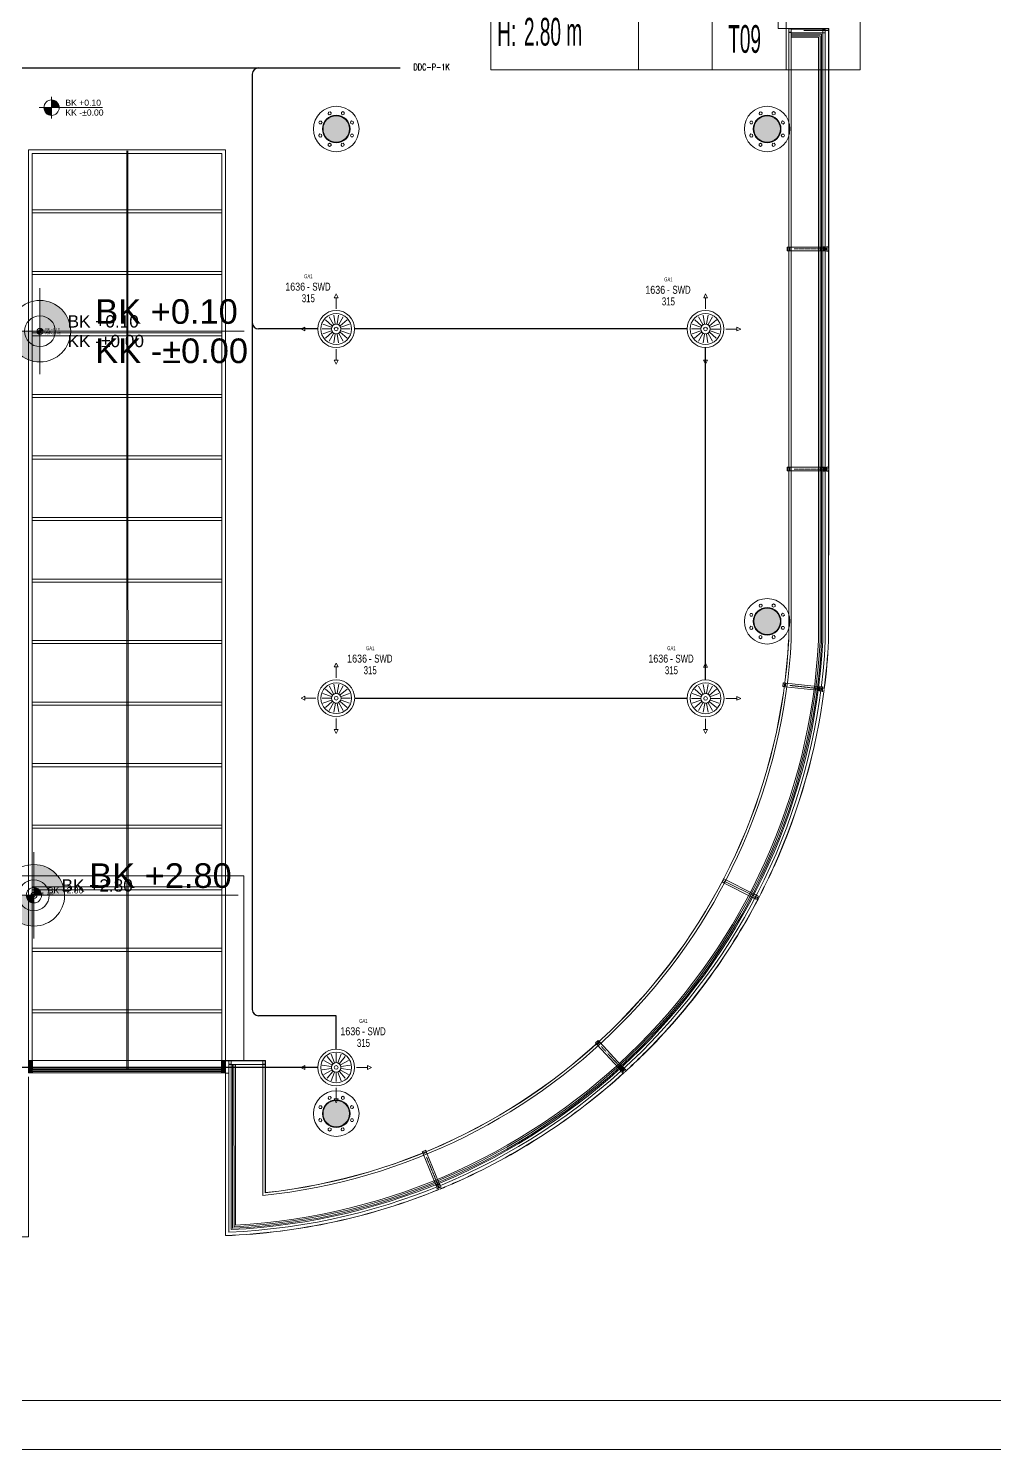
# Model space of a CAD drawing. Extents: x -9058 to 11890, y 0 to 4205.
# Drawn here: x 8615 to 10185, y 0 to 2309 of the extents above; entities that cross this region are included whole.
import ezdxf
from ezdxf.enums import TextEntityAlignment as Align

# ---------------------------------------------------------------- set-up
doc = ezdxf.new("R2010")
doc.units = 0
doc.header["$MEASUREMENT"] = 0
doc.linetypes.add('DOT2', pattern=[0.125, 0, -0.125])
doc.linetypes.add('HIDDEN', pattern=[0.375, 0.25, -0.125])
doc.layers.get('0').update_dxf_attribs({"color": 9, "lineweight": 9})
for name, color, linetype, lineweight in [('-M-HV-MNF-KOD', 241, 'Continuous', 9), ('-M-HV-MNF-OLCU', 241, 'Continuous', 9), ('-M-HVAC-S-MNFTXT', 61, 'Continuous', 9), ('03S', 255, 'Continuous', 9), ('06D', 9, 'Continuous', 9), ('10', 9, 'Continuous', 9), ('20', 9, 'DOT2', 9), ('32', 9, 'Continuous', 9), ('40A', 9, 'Continuous', 9), ('E-KABLO', 7, 'Continuous', 30), ('M-TEFRIS2-015', 129, 'Continuous', 9), ('M-TEFRIS2-015 @ 1 (1)', 129, 'Continuous', 9), ('M-TEFRIS2-015 @ 10 (1)', 129, 'Continuous', 9), ('M-TEFRIS2-015 @ 10 (2)', 129, 'Continuous', 9), ('M-TEFRIS2-015 @ 2 (1)', 129, 'Continuous', 9), ('M-TEFRIS2-015 @ 20', 129, 'Continuous', 9), ('M-TEFRIS2-015 @ 5 (1)', 129, 'Continuous', 9), ('M-TEFRIS2-015 @ 5 (2)', 129, 'Continuous', 9)]:
    doc.layers.add(name, color=color, linetype=linetype, lineweight=lineweight)
doc.layers.add('-M-HV-MNF-TIP', color=168, linetype='Continuous', lineweight=9, plot=False)
doc.styles.add('Arial', font='arial.ttf', dxfattribs={"height": 2.5})
doc.styles.add('DEBI-BLOCK', font='arial.ttf', dxfattribs={"width": 0.8})
doc.styles.add('E-YAZI', font='txttw.shx')
doc.styles.add('MuuM_TEXT-STANDART', font='ARIALN.TTF')

# ---------------------------------------------------------------- blocks, each defined once
blk = doc.blocks.new('0a_elevationtarget-p')
h = blk.add_hatch(color=256)
h.paths.add_polyline_path([(2.5, 0, 0.414214), (0, 2.5), (0, 0)])
h.paths.add_polyline_path([(0, 0), (-2.5, 0, 0.414214), (0, -2.5)])
blk.add_line((0, -3.5), (0, 3.5))
blk.add_lwpolyline([(16.6, 0), (-4, 0)])
blk.add_circle((0, 0), 2.5)
at = {"layer": '40A'}
blk.add_lwpolyline([(-2.5, 0), (2.5, 0)], dxfattribs=at)
at = {"style": 'Arial'}
blk.add_attdef('BITMISKOT', text='', height=2, dxfattribs=at).set_placement((4.5, 0), align=Align.BOTTOM_LEFT)
blk.add_attdef('KABAKOT', text='', height=2, dxfattribs=at).set_placement((4.5, -0.59), align=Align.TOP_LEFT)
blk = doc.blocks.new('*U668')
at = {"layer": 'M-TEFRIS2-015 @ 1 (1)'}
ref = blk.add_blockref('0a_elevationtarget-p', (8623.9, 900.7), dxfattribs=at)
ref.add_attrib('BITMISKOT', 'BK +2.80', dxfattribs={"layer": '0', "height": 2, "style": 'Arial'}).set_placement((8628.4, 900.7), align=Align.BOTTOM_LEFT)
at = {"layer": 'M-TEFRIS2-015 @ 10 (1)'}
ref = blk.add_blockref('0a_elevationtarget-p', (8623.9, 900.7), dxfattribs=dict(at, xscale=10, yscale=10, zscale=10))
ref.add_attrib('BITMISKOT', 'BK +2.80', dxfattribs={"layer": '0', "height": 20, "style": 'Arial'}).set_placement((8668.9, 900.7), align=Align.BOTTOM_LEFT)
at = {"layer": 'M-TEFRIS2-015 @ 10 (2)'}
ref = blk.add_blockref('0a_elevationtarget-p', (8623.9, 900.7), dxfattribs=dict(at, xscale=10, yscale=10, zscale=10))
ref.add_attrib('BITMISKOT', 'BK +2.80', dxfattribs={"layer": '0', "height": 20, "style": 'Arial'}).set_placement((8668.9, 900.7), align=Align.BOTTOM_LEFT)
at = {"layer": 'M-TEFRIS2-015 @ 2 (1)'}
ref = blk.add_blockref('0a_elevationtarget-p', (8623.9, 900.7), dxfattribs=dict(at, xscale=2, yscale=2, zscale=2))
ref.add_attrib('BITMISKOT', 'BK +2.80', dxfattribs={"layer": '0', "height": 4, "style": 'Arial'}).set_placement((8632.9, 900.7), align=Align.BOTTOM_LEFT)
at = {"layer": 'M-TEFRIS2-015 @ 20'}
ref = blk.add_blockref('0a_elevationtarget-p', (8623.9, 900.7), dxfattribs=dict(at, xscale=20, yscale=20, zscale=20))
ref.add_attrib('BITMISKOT', 'BK +2.80', dxfattribs={"layer": '0', "height": 40, "style": 'Arial'}).set_placement((8713.9, 900.7), align=Align.BOTTOM_LEFT)
at = {"layer": 'M-TEFRIS2-015 @ 5 (1)'}
ref = blk.add_blockref('0a_elevationtarget-p', (8623.9, 900.7), dxfattribs=dict(at, xscale=5, yscale=5, zscale=5))
ref.add_attrib('BITMISKOT', 'BK +2.80', dxfattribs={"layer": '0', "height": 10, "style": 'Arial'}).set_placement((8646.4, 900.7), align=Align.BOTTOM_LEFT)
at = {"layer": 'M-TEFRIS2-015 @ 5 (2)'}
ref = blk.add_blockref('0a_elevationtarget-p', (8623.9, 900.7), dxfattribs=dict(at, xscale=5, yscale=5, zscale=5))
ref.add_attrib('BITMISKOT', 'BK +2.80', dxfattribs={"layer": '0', "height": 10, "style": 'Arial'}).set_placement((8646.4, 900.7), align=Align.BOTTOM_LEFT)
blk = doc.blocks.new('p-dog-profil_kapali')
at = {"layer": '03S'}
h = blk.add_hatch(color=256, dxfattribs=at)
h.dxf.hatch_style = 1
h.paths.add_polyline_path([(-3.2, 0), (3.2, 0), (3.2, -13.5), (2.2, -13.5), (2.2, -10.5), (1.5, -10.5), (0.5, -11.5), (0.5, -13.5), (1, -13.5), (1, -14.5), (3, -14.5), (3, -16.5), (1, -16.5), (1, -18.5), (1.8, -18.5), (1.8, -17.5), (3.2, -17.5), (3.2, -20), (-3.2, -20), (-3.2, -17.5), (-1.8, -17.5), (-1.8, -18.5), (-1, -18.5), (-1, -16.5), (-3, -16.5), (-3, -14.5), (-1, -14.5), (-1, -13.5), (-0.5, -13.5), (-0.5, -11.5), (-1.5, -10.5), (-2.3, -10.5), (-2.3, -13.5), (-3.2, -13.5)])
for p in [(3, -15.2), (3, -15.8)]:
    blk.add_point(p)
at = {"layer": '10'}
for points in [[(3.2, -10.5), (-3.2, -10.5), (-3.2, 0), (3.2, 0)], [(3.2, -20), (-3.2, -20), (-3.2, -18.5), (3.2, -18.5)], [(-1, -13.5), (1, -13.5), (1, -18.5), (-1, -18.5)]]:
    blk.add_lwpolyline(points, close=True, dxfattribs=at)
for points in [[(-3.3, -10.5), (-2.3, -10.5), (-2.3, -13.5), (-3.2, -13.5)], [(-3.2, -8), (-3.2, -8), (-1.8, -8), (-1.8, -10.5)], [(-3.2, -10.5), (-3.2, -10.5), (3.2, -10.5)], [(-3.2, -13.5), (-3.2, -10.5)], [(-3.2, -18.5), (-3.2, -17.5), (-1.8, -17.5), (-1.8, -18.5)], [(-1, -14.5), (-1, -14.5), (-3, -14.5), (-3, -16.5), (-1, -16.5)], [(1.8, -10), (-1.8, -10)], [(-0.5, -17.5), (-0.5, -17.5), (-0.5, -11.5), (-1.5, -10.5), (-1.5, -10.5)], [(1, -18.5), (1, -17.5), (-1, -17.5), (-1, -18.5)], [(1.5, -10.5), (1.5, -10.5), (0.5, -11.5), (0.5, -17.5)], [(1, -14.5), (1, -14.5), (3, -14.5), (3, -16.5), (1, -16.5)], [(3.2, -8), (3.2, -8), (1.8, -8), (1.8, -10.5)], [(1.8, -18.5), (1.8, -17.5), (3.2, -17.5), (3.2, -18.5)], [(3.2, -10.5), (2.2, -10.5), (2.2, -13.5), (3.2, -13.5), (3.2, -10.5)]]:
    blk.add_lwpolyline(points, dxfattribs=at)
blk = doc.blocks.new('PR')
at = {"layer": '10'}
blk.add_hatch(color=256, dxfattribs=at).paths.add_polyline_path([(9909.7, 1968.8), (9910.1, 1968.8), (9910.1, 1971.3), (9909.7, 1971.3)])
at = {"layer": '06D'}
for points in [[(9905.6, 1973.4), (9854.3, 1973.4)], [(9905.6, 1967.4), (9854.3, 1967.4)]]:
    blk.add_lwpolyline(points, dxfattribs=at)
at = {"layer": '10'}
for points in [[(9854.3, 1973.4), (9850.3, 1973.4), (9850.3, 1967.4), (9854.3, 1967.4), (9854.3, 1973.4)], [(9854.3, 1973.4), (9850.3, 1973.4), (9850.3, 1967.4), (9854.3, 1967.4), (9854.3, 1973.4)], [(9909.6, 1973.4), (9905.6, 1973.4), (9905.6, 1967.4), (9909.6, 1967.4), (9909.6, 1973.4)], [(9909.6, 1973.4), (9905.6, 1973.4), (9905.6, 1967.4), (9909.6, 1967.4), (9909.6, 1973.4)], [(9907.8, 1967.1), (9909.8, 1967.1), (9909.8, 1973.6), (9911.7, 1973.6)], [(9911.7, 1967.1), (9909.8, 1967.1), (9909.8, 1973.6), (9907.8, 1973.6)], [(9913.9, 1973.3), (9910.2, 1973.3), (9910.2, 1967.4), (9913.9, 1967.4)], [(9913.9, 1967.4), (9910.2, 1967.4), (9910.2, 1973.3), (9913.9, 1973.3)], [(9914.9, 1974.7), (9914.9, 1971.3), (9912.3, 1971.3), (9912.3, 1971.1), (9915.1, 1971.1), (9915.1, 1974.7)], [(9915.1, 1965.8), (9915.1, 1969.7), (9912.3, 1969.7), (9912.3, 1969.5), (9914.9, 1969.5), (9914.9, 1965.8)]]:
    blk.add_lwpolyline(points, dxfattribs=at)
for points in [[(9854.1, 1973.2), (9850.5, 1973.2), (9850.5, 1967.6), (9854.1, 1967.6)], [(9854.1, 1973.2), (9850.5, 1973.2), (9850.5, 1967.6), (9854.1, 1967.6)], [(9909.4, 1973.2), (9905.8, 1973.2), (9905.8, 1967.6), (9909.4, 1967.6)], [(9909.4, 1973.2), (9905.8, 1973.2), (9905.8, 1967.6), (9909.4, 1967.6)], [(9909.7, 1968.8), (9910.1, 1968.8), (9910.1, 1971.3), (9909.7, 1971.3)]]:
    blk.add_lwpolyline(points, close=True, dxfattribs=at)
at = {"layer": '20', "linetype": 'HIDDEN', "ltscale": 2}
blk.add_lwpolyline([(9915.1, 1970.4), (9861.3, 1970.4)], dxfattribs=at)
blk = doc.blocks.new('*U670')
at = {"layer": 'M-TEFRIS2-015 @ 1 (1)'}
blk.add_blockref('0a_elevationtarget-p', (8633.7, 1817.3), dxfattribs=at).add_auto_attribs({'BITMISKOT': 'BK +0.10', 'KABAKOT': 'KK -%%p0.00'})
at = {"layer": 'M-TEFRIS2-015 @ 10 (1)', "xscale": 10, "yscale": 10, "zscale": 10}
blk.add_blockref('0a_elevationtarget-p', (8633.7, 1817.3), dxfattribs=at).add_auto_attribs({'BITMISKOT': 'BK +0.10', 'KABAKOT': 'KK -%%p0.00'})
at = {"layer": 'M-TEFRIS2-015 @ 10 (2)', "xscale": 10, "yscale": 10, "zscale": 10}
blk.add_blockref('0a_elevationtarget-p', (8633.7, 1817.3), dxfattribs=at).add_auto_attribs({'BITMISKOT': 'BK +0.10', 'KABAKOT': 'KK -%%p0.00'})
at = {"layer": 'M-TEFRIS2-015 @ 2 (1)', "xscale": 2, "yscale": 2, "zscale": 2}
blk.add_blockref('0a_elevationtarget-p', (8633.7, 1817.3), dxfattribs=at).add_auto_attribs({'BITMISKOT': 'BK +0.10', 'KABAKOT': 'KK -%%p0.00'})
at = {"layer": 'M-TEFRIS2-015 @ 20', "xscale": 20, "yscale": 20, "zscale": 20}
blk.add_blockref('0a_elevationtarget-p', (8633.7, 1817.3), dxfattribs=at).add_auto_attribs({'BITMISKOT': 'BK +0.10', 'KABAKOT': 'KK -%%p0.00'})
at = {"layer": 'M-TEFRIS2-015 @ 5 (1)', "xscale": 5, "yscale": 5, "zscale": 5}
blk.add_blockref('0a_elevationtarget-p', (8652.6, 2180.6), dxfattribs=at).add_auto_attribs({'BITMISKOT': 'BK +0.10', 'KABAKOT': 'KK -%%p0.00'})
at = {"layer": 'M-TEFRIS2-015 @ 5 (2)', "xscale": 5, "yscale": 5, "zscale": 5}
blk.add_blockref('0a_elevationtarget-p', (8652.6, 2180.6), dxfattribs=at).add_auto_attribs({'BITMISKOT': 'BK +0.10', 'KABAKOT': 'KK -%%p0.00'})
blk = doc.blocks.new('0a_roomno2')
blk.add_lwpolyline([(30, -16), (0, -16), (0, 0), (30, 0)], close=True)
for points in [[(0, 0), (30, 0)], [(0, -5), (30, -5)], [(12, -5), (12, -16)], [(18, -5), (18, -16)], [(24, -5), (24, -16)], [(12, -10.5), (0, -10.5)]]:
    blk.add_lwpolyline(points)
at = {"layer": '40A'}
blk.add_lwpolyline([(0, 0), (30, 0)], dxfattribs=at)
at = {"style": 'MuuM_TEXT-STANDART', "width": 0.6}
blk.add_text('H:', height=2.25, dxfattribs=at).set_placement((0.53, -12.96), align=Align.MIDDLE_LEFT)
at = {"style": 'Arial'}
blk.add_attdef('ODANO', (0, 1.51), '', height=3, dxfattribs=at)
blk.add_attdef('MEKANADI', text='', height=3, dxfattribs=at).set_placement((0.53, -4.75), align=Align.BOTTOM_LEFT)
at = {"style": 'MuuM_TEXT-STANDART'}
blk.add_attdef('M2', text='', height=2.25, dxfattribs=at).set_placement((1.32, -7.8), align=Align.MIDDLE_LEFT)
at = {"style": 'MuuM_TEXT-STANDART', "width": 0.6}
for tag, p in [('YER01', (15, -7)), ('TAVAN01', (20.63, -7)), ('DUVAR01', (26.25, -7)), ('YER02', (15, -10.38)), ('TAVAN02', (20.63, -10.38)), ('DUVAR02', (26.25, -10.38)), ('YER03', (15, -13.75)), ('TAVAN03', (20.63, -13.75)), ('DUVAR03', (26.25, -13.75))]:
    blk.add_attdef(tag, text='', height=2.25, dxfattribs=at).set_placement(p, align=Align.MIDDLE_CENTER)
blk.add_attdef('TEMIZTAVANYUKSEKLIGI', text='', height=2.25, dxfattribs=at).set_placement((2.7, -13.16), align=Align.MIDDLE_LEFT)
blk = doc.blocks.new('*U681')
at = {"layer": 'M-TEFRIS2-015 @ 1 (1)'}
ref = blk.add_blockref('0a_roomno2', (9366, 2562.2), dxfattribs=at)
ref.add_attrib('ODANO', ' PRS-1K-09', (9366, 2564), dxfattribs={"layer": '0', "height": 3, "style": 'Arial'})
ref.add_attrib('MEKANADI', 'SAT.MÜD.ODASI', dxfattribs={"layer": '0', "height": 3, "style": 'Arial', "width": 0.8}).set_placement((9366.5, 2557.7), align=Align.BOTTOM_LEFT)
ref.add_attrib('M2', '##### m2', dxfattribs={"layer": '0', "height": 2.25, "style": 'MuuM_TEXT-STANDART', "width": 0.6}).set_placement((9366.5, 2554.9), align=Align.MIDDLE_LEFT)
ref.add_attrib('TEMIZTAVANYUKSEKLIGI', '2.80 m', dxfattribs={"layer": '0', "height": 2.25, "style": 'MuuM_TEXT-STANDART', "width": 0.6}).set_placement((9368.7, 2549.3), align=Align.MIDDLE_LEFT)
ref.add_attrib('YER01', 'Y25', dxfattribs={"layer": '0', "height": 2.25, "style": 'MuuM_TEXT-STANDART', "width": 0.6}).set_placement((9381, 2555.5), align=Align.MIDDLE_CENTER)
ref.add_attrib('TAVAN01', 'T05', dxfattribs={"layer": '0', "height": 2.25, "style": 'MuuM_TEXT-STANDART', "width": 0.6}).set_placement((9386.6, 2555.5), align=Align.MIDDLE_CENTER)
ref.add_attrib('DUVAR01', 'D07', dxfattribs={"layer": '0', "height": 2.25, "style": 'MuuM_TEXT-STANDART', "width": 0.6}).set_placement((9392.2, 2555.5), align=Align.MIDDLE_CENTER)
ref.add_attrib('TAVAN02', 'T07', dxfattribs={"layer": '0', "height": 2.25, "style": 'MuuM_TEXT-STANDART', "width": 0.6}).set_placement((9386.6, 2552.1), align=Align.MIDDLE_CENTER)
ref.add_attrib('TAVAN03', 'T09', dxfattribs={"layer": '0', "height": 2.25, "style": 'MuuM_TEXT-STANDART', "width": 0.6}).set_placement((9386.6, 2548.7), align=Align.MIDDLE_CENTER)
at = {"layer": 'M-TEFRIS2-015 @ 10 (1)'}
ref = blk.add_blockref('0a_roomno2', (9366, 2562.2), dxfattribs=dict(at, xscale=10, yscale=10, zscale=10))
ref.add_attrib('ODANO', ' PRS-1K-09', (9366, 2579.8), dxfattribs={"layer": '0', "height": 30, "style": 'Arial'})
ref.add_attrib('MEKANADI', 'SAT.MÜD.ODASI', dxfattribs={"layer": '0', "height": 30, "style": 'Arial', "width": 0.8}).set_placement((9371.2, 2517.2), align=Align.BOTTOM_LEFT)
ref.add_attrib('M2', '##### m2', dxfattribs={"layer": '0', "height": 22.5, "style": 'MuuM_TEXT-STANDART', "width": 0.6}).set_placement((9371.2, 2489.1), align=Align.MIDDLE_LEFT)
ref.add_attrib('TEMIZTAVANYUKSEKLIGI', '2.80 m', dxfattribs={"layer": '0', "height": 22.5, "style": 'MuuM_TEXT-STANDART', "width": 0.6}).set_placement((9393, 2433.1), align=Align.MIDDLE_LEFT)
ref.add_attrib('YER01', 'Y25', dxfattribs={"layer": '0', "height": 22.5, "style": 'MuuM_TEXT-STANDART', "width": 0.6}).set_placement((9516, 2494.7), align=Align.MIDDLE_CENTER)
ref.add_attrib('TAVAN01', 'T05', dxfattribs={"layer": '0', "height": 22.5, "style": 'MuuM_TEXT-STANDART', "width": 0.6}).set_placement((9572.2, 2494.7), align=Align.MIDDLE_CENTER)
ref.add_attrib('DUVAR01', 'D07', dxfattribs={"layer": '0', "height": 22.5, "style": 'MuuM_TEXT-STANDART', "width": 0.6}).set_placement((9628.5, 2494.7), align=Align.MIDDLE_CENTER)
ref.add_attrib('TAVAN02', 'T07', dxfattribs={"layer": '0', "height": 22.5, "style": 'MuuM_TEXT-STANDART', "width": 0.6}).set_placement((9572.2, 2461), align=Align.MIDDLE_CENTER)
ref.add_attrib('TAVAN03', 'T09', dxfattribs={"layer": '0', "height": 22.5, "style": 'MuuM_TEXT-STANDART', "width": 0.6}).set_placement((9572.2, 2427.2), align=Align.MIDDLE_CENTER)
at = {"layer": 'M-TEFRIS2-015 @ 10 (2)'}
ref = blk.add_blockref('0a_roomno2', (9366, 2562.2), dxfattribs=dict(at, xscale=10, yscale=10, zscale=10))
ref.add_attrib('ODANO', ' PRS-1K-09', (9366, 2579.8), dxfattribs={"layer": '0', "height": 30, "style": 'Arial'})
ref.add_attrib('MEKANADI', 'SAT.MÜD.ODASI', dxfattribs={"layer": '0', "height": 30, "style": 'Arial', "width": 0.8}).set_placement((9371.2, 2517.2), align=Align.BOTTOM_LEFT)
ref.add_attrib('M2', '##### m2', dxfattribs={"layer": '0', "height": 22.5, "style": 'MuuM_TEXT-STANDART', "width": 0.6}).set_placement((9371.2, 2489.1), align=Align.MIDDLE_LEFT)
ref.add_attrib('TEMIZTAVANYUKSEKLIGI', '2.80 m', dxfattribs={"layer": '0', "height": 22.5, "style": 'MuuM_TEXT-STANDART', "width": 0.6}).set_placement((9393, 2433.1), align=Align.MIDDLE_LEFT)
ref.add_attrib('YER01', 'Y25', dxfattribs={"layer": '0', "height": 22.5, "style": 'MuuM_TEXT-STANDART', "width": 0.6}).set_placement((9516, 2494.7), align=Align.MIDDLE_CENTER)
ref.add_attrib('TAVAN01', 'T05', dxfattribs={"layer": '0', "height": 22.5, "style": 'MuuM_TEXT-STANDART', "width": 0.6}).set_placement((9572.2, 2494.7), align=Align.MIDDLE_CENTER)
ref.add_attrib('DUVAR01', 'D07', dxfattribs={"layer": '0', "height": 22.5, "style": 'MuuM_TEXT-STANDART', "width": 0.6}).set_placement((9628.5, 2494.7), align=Align.MIDDLE_CENTER)
ref.add_attrib('TAVAN02', 'T07', dxfattribs={"layer": '0', "height": 22.5, "style": 'MuuM_TEXT-STANDART', "width": 0.6}).set_placement((9572.2, 2461), align=Align.MIDDLE_CENTER)
ref.add_attrib('TAVAN03', 'T09', dxfattribs={"layer": '0', "height": 22.5, "style": 'MuuM_TEXT-STANDART', "width": 0.6}).set_placement((9572.2, 2427.2), align=Align.MIDDLE_CENTER)
at = {"layer": 'M-TEFRIS2-015 @ 2 (1)'}
ref = blk.add_blockref('0a_roomno2', (9366, 2562.2), dxfattribs=dict(at, xscale=2, yscale=2, zscale=2))
ref.add_attrib('ODANO', ' PRS-1K-09', (9366, 2565.7), dxfattribs={"layer": '0', "height": 6, "style": 'Arial'})
ref.add_attrib('MEKANADI', 'SAT.MÜD.ODASI', dxfattribs={"layer": '0', "height": 6, "style": 'Arial', "width": 0.8}).set_placement((9367, 2553.2), align=Align.BOTTOM_LEFT)
ref.add_attrib('M2', '##### m2', dxfattribs={"layer": '0', "height": 4.5, "style": 'MuuM_TEXT-STANDART', "width": 0.6}).set_placement((9367, 2547.6), align=Align.MIDDLE_LEFT)
ref.add_attrib('TEMIZTAVANYUKSEKLIGI', '2.80 m', dxfattribs={"layer": '0', "height": 4.5, "style": 'MuuM_TEXT-STANDART', "width": 0.6}).set_placement((9371.4, 2536.4), align=Align.MIDDLE_LEFT)
ref.add_attrib('YER01', 'Y25', dxfattribs={"layer": '0', "height": 4.5, "style": 'MuuM_TEXT-STANDART', "width": 0.6}).set_placement((9396, 2548.7), align=Align.MIDDLE_CENTER)
ref.add_attrib('TAVAN01', 'T05', dxfattribs={"layer": '0', "height": 4.5, "style": 'MuuM_TEXT-STANDART', "width": 0.6}).set_placement((9407.2, 2548.7), align=Align.MIDDLE_CENTER)
ref.add_attrib('DUVAR01', 'D07', dxfattribs={"layer": '0', "height": 4.5, "style": 'MuuM_TEXT-STANDART', "width": 0.6}).set_placement((9418.5, 2548.7), align=Align.MIDDLE_CENTER)
ref.add_attrib('TAVAN02', 'T07', dxfattribs={"layer": '0', "height": 4.5, "style": 'MuuM_TEXT-STANDART', "width": 0.6}).set_placement((9407.2, 2542), align=Align.MIDDLE_CENTER)
ref.add_attrib('TAVAN03', 'T09', dxfattribs={"layer": '0', "height": 4.5, "style": 'MuuM_TEXT-STANDART', "width": 0.6}).set_placement((9407.2, 2535.2), align=Align.MIDDLE_CENTER)
at = {"layer": 'M-TEFRIS2-015 @ 20'}
ref = blk.add_blockref('0a_roomno2', (9366, 2562.2), dxfattribs=dict(at, xscale=20, yscale=20, zscale=20))
ref.add_attrib('ODANO', ' PRS-1K-09', (9366, 2597.3), dxfattribs={"layer": '0', "height": 60, "style": 'Arial'})
ref.add_attrib('MEKANADI', 'SAT.MÜD.ODASI', dxfattribs={"layer": '0', "height": 60, "style": 'Arial', "width": 0.8}).set_placement((9376.5, 2472.2), align=Align.BOTTOM_LEFT)
ref.add_attrib('M2', '##### m2', dxfattribs={"layer": '0', "height": 45, "style": 'MuuM_TEXT-STANDART', "width": 0.6}).set_placement((9376.5, 2416), align=Align.MIDDLE_LEFT)
ref.add_attrib('TEMIZTAVANYUKSEKLIGI', '2.80 m', dxfattribs={"layer": '0', "height": 45, "style": 'MuuM_TEXT-STANDART', "width": 0.6}).set_placement((9420, 2304), align=Align.MIDDLE_LEFT)
ref.add_attrib('YER01', 'Y25', dxfattribs={"layer": '0', "height": 45, "style": 'MuuM_TEXT-STANDART', "width": 0.6}).set_placement((9666, 2427.2), align=Align.MIDDLE_CENTER)
ref.add_attrib('TAVAN01', 'T05', dxfattribs={"layer": '0', "height": 45, "style": 'MuuM_TEXT-STANDART', "width": 0.6}).set_placement((9778.5, 2427.2), align=Align.MIDDLE_CENTER)
ref.add_attrib('DUVAR01', 'D07', dxfattribs={"layer": '0', "height": 45, "style": 'MuuM_TEXT-STANDART', "width": 0.6}).set_placement((9891, 2427.2), align=Align.MIDDLE_CENTER)
ref.add_attrib('TAVAN02', 'T07', dxfattribs={"layer": '0', "height": 45, "style": 'MuuM_TEXT-STANDART', "width": 0.6}).set_placement((9778.5, 2359.7), align=Align.MIDDLE_CENTER)
ref.add_attrib('TAVAN03', 'T09', dxfattribs={"layer": '0', "height": 45, "style": 'MuuM_TEXT-STANDART', "width": 0.6}).set_placement((9778.5, 2292.2), align=Align.MIDDLE_CENTER)
at = {"layer": 'M-TEFRIS2-015 @ 5 (1)'}
ref = blk.add_blockref('0a_roomno2', (9366, 2562.2), dxfattribs=dict(at, xscale=5, yscale=5, zscale=5))
ref.add_attrib('ODANO', ' PRS-1K-09', (9366, 2571), dxfattribs={"layer": '0', "height": 15, "style": 'Arial'})
ref.add_attrib('MEKANADI', 'SAT.MÜD.ODASI', dxfattribs={"layer": '0', "height": 15, "style": 'Arial', "width": 0.8}).set_placement((9368.6, 2539.7), align=Align.BOTTOM_LEFT)
ref.add_attrib('M2', '##### m2', dxfattribs={"layer": '0', "height": 11.25, "style": 'MuuM_TEXT-STANDART', "width": 0.6}).set_placement((9368.6, 2525.6), align=Align.MIDDLE_LEFT)
ref.add_attrib('TEMIZTAVANYUKSEKLIGI', '2.80 m', dxfattribs={"layer": '0', "height": 11.25, "style": 'MuuM_TEXT-STANDART', "width": 0.6}).set_placement((9379.5, 2497.6), align=Align.MIDDLE_LEFT)
ref.add_attrib('YER01', 'Y25', dxfattribs={"layer": '0', "height": 11.25, "style": 'MuuM_TEXT-STANDART', "width": 0.6}).set_placement((9441, 2528.5), align=Align.MIDDLE_CENTER)
ref.add_attrib('TAVAN01', 'T05', dxfattribs={"layer": '0', "height": 11.25, "style": 'MuuM_TEXT-STANDART', "width": 0.6}).set_placement((9469.1, 2528.5), align=Align.MIDDLE_CENTER)
ref.add_attrib('DUVAR01', 'D07', dxfattribs={"layer": '0', "height": 11.25, "style": 'MuuM_TEXT-STANDART', "width": 0.6}).set_placement((9497.2, 2528.5), align=Align.MIDDLE_CENTER)
ref.add_attrib('TAVAN02', 'T07', dxfattribs={"layer": '0', "height": 11.25, "style": 'MuuM_TEXT-STANDART', "width": 0.6}).set_placement((9469.1, 2511.6), align=Align.MIDDLE_CENTER)
ref.add_attrib('TAVAN03', 'T09', dxfattribs={"layer": '0', "height": 11.25, "style": 'MuuM_TEXT-STANDART', "width": 0.6}).set_placement((9469.1, 2494.7), align=Align.MIDDLE_CENTER)
at = {"layer": 'M-TEFRIS2-015 @ 5 (2)'}
ref = blk.add_blockref('0a_roomno2', (9366, 2562.2), dxfattribs=dict(at, xscale=5, yscale=5, zscale=5))
ref.add_attrib('ODANO', ' PRS-1K-09', (9366, 2571), dxfattribs={"layer": '0', "height": 15, "style": 'Arial'})
ref.add_attrib('MEKANADI', 'SAT.MÜD.ODASI', dxfattribs={"layer": '0', "height": 15, "style": 'Arial', "width": 0.8}).set_placement((9368.6, 2539.7), align=Align.BOTTOM_LEFT)
ref.add_attrib('M2', '##### m2', dxfattribs={"layer": '0', "height": 11.25, "style": 'MuuM_TEXT-STANDART', "width": 0.6}).set_placement((9368.6, 2525.6), align=Align.MIDDLE_LEFT)
ref.add_attrib('TEMIZTAVANYUKSEKLIGI', '2.80 m', dxfattribs={"layer": '0', "height": 11.25, "style": 'MuuM_TEXT-STANDART', "width": 0.6}).set_placement((9379.5, 2497.6), align=Align.MIDDLE_LEFT)
ref.add_attrib('YER01', 'Y25', dxfattribs={"layer": '0', "height": 11.25, "style": 'MuuM_TEXT-STANDART', "width": 0.6}).set_placement((9441, 2528.5), align=Align.MIDDLE_CENTER)
ref.add_attrib('TAVAN01', 'T05', dxfattribs={"layer": '0', "height": 11.25, "style": 'MuuM_TEXT-STANDART', "width": 0.6}).set_placement((9469.1, 2528.5), align=Align.MIDDLE_CENTER)
ref.add_attrib('DUVAR01', 'D07', dxfattribs={"layer": '0', "height": 11.25, "style": 'MuuM_TEXT-STANDART', "width": 0.6}).set_placement((9497.2, 2528.5), align=Align.MIDDLE_CENTER)
ref.add_attrib('TAVAN02', 'T07', dxfattribs={"layer": '0', "height": 11.25, "style": 'MuuM_TEXT-STANDART', "width": 0.6}).set_placement((9469.1, 2511.6), align=Align.MIDDLE_CENTER)
ref.add_attrib('TAVAN03', 'T09', dxfattribs={"layer": '0', "height": 11.25, "style": 'MuuM_TEXT-STANDART', "width": 0.6}).set_placement((9469.1, 2494.7), align=Align.MIDDLE_CENTER)
blk = doc.blocks.new('2D-USWC1-600')
at = {"layer": '32'}
for p, q in [((-8.3, 0), (-23, 0)), ((-7.8, 2.9), (-21.6, 7.9)), ((-6.4, 5.4), (-17.6, 14.8)), ((-4.2, 7.2), (-11.5, 19.9)), ((-1.4, 8.2), (-4, 22.7)), ((1.4, 8.2), (4, 22.7)), ((4.2, 7.2), (11.5, 19.9)), ((6.4, 5.4), (17.6, 14.8)), ((7.8, 2.9), (21.6, 7.9)), ((8.3, 0), (23, 0)), ((-7.8, -2.9), (-21.6, -7.9)), ((-6.4, -5.4), (-17.6, -14.8)), ((-4.2, -7.2), (-11.5, -19.9)), ((-1.4, -8.2), (-4, -22.7)), ((1.4, -8.2), (4, -22.7)), ((4.2, -7.2), (11.5, -19.9)), ((6.4, -5.4), (17.6, -14.8)), ((7.8, -2.9), (21.6, -7.9))]:
    blk.add_line(p, q, dxfattribs=at)
for points in [[(0, 50.8), (-3.1, 50.8), (0, 57.2), (3.1, 50.8), (0, 50.8), (0, 33)], [(-50.8, 0), (-50.8, -3.1), (-57.2, 0), (-50.8, 3.1), (-50.8, 0), (-33, 0)], [(0, -50.8), (3.1, -50.8), (0, -57.2), (-3.1, -50.8), (0, -50.8), (0, -33)]]:
    blk.add_lwpolyline(points, dxfattribs=at)
for radius in [30, 25, 7.83, 3]:
    blk.add_circle((0, 0), radius, dxfattribs=at)
blk = doc.blocks.new('DEBI110')
at = {"layer": '-M-HV-MNF-KOD', "style": 'Arial', "width": 0.8, "flags": 9}
blk.add_attdef('ID', text='', height=0.3, dxfattribs=at).set_placement((0, 0), align=Align.MIDDLE)
at = {"layer": '-M-HV-MNF-KOD', "color": 241, "style": 'Arial', "width": 0.8, "flags": 9}
blk.add_attdef('KOD', text='', height=1, dxfattribs=at).set_placement((-1.25, -2.82), align=Align.TOP_LEFT)
at = {"layer": '-M-HV-MNF-OLCU', "color": 241, "style": 'Arial', "width": 0.7, "flags": 8}
blk.add_attdef('OLCU', text='', height=1, dxfattribs=at).set_placement((0, -1.75), align=Align.TOP_CENTER)
at = {"layer": '-M-HV-MNF-OLCU', "color": 85, "style": 'Arial', "width": 0.7, "flags": 8}
blk.add_attdef('TEKRAR', text='', height=1, dxfattribs=at).set_placement((0, -2.91), align=Align.TOP_CENTER)
at = {"layer": '-M-HV-MNF-TIP', "style": 'DEBI-BLOCK', "width": 0.6, "flags": 8}
blk.add_attdef('GRUP', text='', height=0.5, dxfattribs=at).set_placement((0, 0.1), align=Align.BOTTOM_CENTER)
at = {"style": 'Arial', "width": 0.8, "flags": 8}
blk.add_attdef('DEBI', text='', height=1, dxfattribs=at).set_placement((-0.4, -0.3), align=Align.TOP_RIGHT)
blk.add_attdef('DUM', text='', height=1, dxfattribs=at).set_placement((0, -0.3), align=Align.TOP_CENTER)
at = {"style": 'Arial', "width": 0.7, "flags": 8}
blk.add_attdef('TIP', text='', height=1, dxfattribs=at).set_placement((0.5, -0.3), align=Align.TOP_LEFT)

msp = doc.modelspace()

# ---------------------------------------------------------------- hatches: boundary and pattern name
at = {"layer": 'M-TEFRIS2-015'}
h = msp.add_hatch(color=256, dxfattribs=at)
h.dxf.hatch_style = 1
edge = h.paths.add_edge_path()
edge.add_arc((9115.1, 2145.9), 22.5, 0, 360)
h = msp.add_hatch(color=256, dxfattribs=at)
h.dxf.hatch_style = 1
edge = h.paths.add_edge_path()
edge.add_arc((9815.1, 2145.9), 22.5, 0, 360)
h = msp.add_hatch(color=256, dxfattribs=at)
h.dxf.hatch_style = 1
edge = h.paths.add_edge_path()
edge.add_arc((9815.1, 1345.9), 22.5, 0, 360)
for points in [[(9795.6, 896.8), (9796, 896.6), (9797.1, 898.8), (9796.7, 899)], [(8934.9, 630.5), (8934.4, 630.5), (8934.4, 628), (8934.9, 628)]]:
    msp.add_hatch(color=256, dxfattribs=at).paths.add_polyline_path(points)
h = msp.add_hatch(color=256, dxfattribs=at)
h.dxf.hatch_style = 1
edge = h.paths.add_edge_path()
edge.add_arc((9115.1, 545.9), 22.5, 0, 360)

# ---------------------------------------------------------------- linework, layer by layer
at = {"layer": '40A'}
for points in [[(11890, 4205), (5945, 4205), (5945, 0), (11890, 0)], [(11350.1, 80), (6025, 80), (6025, 4125), (11350.1, 4125)]]:
    msp.add_lwpolyline(points, close=True, dxfattribs=at)
at = {"layer": 'E-KABLO', "color": 6, "ltscale": 40}
for p, q in [((8546.7, 2245.2), (9219, 2245.2)), ((8978.7, 2235.2), (8978.7, 714.9)), ((9085, 1820.9), (8988.7, 1820.9)), ((9685, 1820.9), (9145, 1820.9)), ((9715, 1250.9), (9715, 1790.9)), ((9685.1, 1220.7), (9145.1, 1220.7)), ((9115, 704.9), (8988.7, 704.9)), ((9115, 650.9), (9115, 704.9)), ((9085, 620.9), (8465.1, 620.9))]:
    msp.add_line(p, q, dxfattribs=at)
for centre, start, end in [((8988.7, 2235.2), 90, 180), ((8988.7, 1830.9), 180, 270), ((8988.7, 714.9), 180, 270)]:
    msp.add_arc(centre, 10, start, end, dxfattribs=at)
at = {"layer": 'E-KABLO'}
msp.add_solid([(9181.8, 2252.5), (9181.8, 2237.8), (9157, 2245.2), (9181.8, 2252.5)], dxfattribs=at)
at = {"layer": 'M-TEFRIS2-015'}
for p, q in [((9850.1, 1315.9), (9850.1, 2309.1)), ((9850.3, 1315.9), (9850.3, 2309.1)), ((9854.3, 1315.9), (9854.3, 2302.8)), ((9905.6, 2301.9), (9854.3, 2301.9)), ((9903.6, 2299.9), (9854.3, 2299.9)), ((9901.1, 2297.4), (9854.3, 2297.4)), ((9898.6, 2294.9), (9854.3, 2294.9)), ((9898.6, 1314.5), (9898.6, 2294.9)), ((9901.1, 1314.4), (9901.1, 2297.4)), ((9903.6, 1314.4), (9903.6, 2299.9)), ((9905.6, 1314.3), (9905.6, 2301.9)), ((9905.6, 1314.3), (9905.6, 2301.9)), ((9909.6, 1314.3), (9909.6, 2301.9)), ((8934.9, 630.5), (8934.4, 630.5)), ((8934.4, 630.5), (8934.4, 628)), ((8934.4, 628), (8934.9, 628)), ((8934.9, 628), (8934.9, 630.5)), ((8934.9, 625.9), (8935.1, 625.9)), ((8935.1, 632.1), (9000.1, 632.1)), ((8935.1, 631.9), (8935.1, 632.1)), ((8935.1, 631.9), (8935.1, 625.9)), ((8935.1, 631.9), (8995.9, 631.9)), ((8944.5, 631.9), (8940.5, 631.9)), ((8940.5, 625.9), (8940.6, 353.3)), ((8944.3, 631.7), (8940.7, 631.7)), ((8940.7, 631.7), (8940.7, 626.1)), ((8940.7, 626.1), (8944.3, 626.1)), ((8944.3, 626.1), (8944.3, 631.7)), ((8995.9, 625.9), (8944.5, 625.9)), ((8944.5, 625.9), (8944.6, 357.4)), ((8944.5, 625.9), (8944.6, 357.4)), ((8946.5, 625.9), (8946.6, 359.5)), ((8949, 625.9), (8949.1, 362.2)), ((8951.5, 625.9), (8951.6, 364.8)), ((8999.9, 631.9), (8995.9, 631.9)), ((8995.9, 631.9), (8995.9, 625.9)), ((8995.9, 631.9), (8995.9, 412.8)), ((8995.9, 625.9), (8999.9, 625.9)), ((8999.7, 631.7), (8996.1, 631.7)), ((8996.1, 631.7), (8996.1, 626.1)), ((8996.1, 626.1), (8999.7, 626.1)), ((8999.7, 626.1), (8999.7, 631.7)), ((8999.9, 625.9), (8999.9, 631.9)), ((8999.9, 631.9), (8999.9, 417.3)), ((9000.1, 632.1), (9000.1, 417.5)), ((9614.7, 643), (9613.4, 641.7)), ((9614.7, 642.7), (9613.7, 641.7)), ((8940.5, 611.6), (8935.1, 611.6)), ((8940.5, 611.4), (8935.3, 611.4)), ((9307.1, 433.4), (9305.4, 432.7)), ((9307, 433.2), (9305.7, 432.6))]:
    msp.add_line(p, q, dxfattribs=at)
for points in [[(9833.1, 2397.9), (9833.1, 2309.1), (9855.1, 2309.1)], [(8615.1, 605.6), (8615.1, 345.9), (7635.1, 345.9), (7635.1, 2308.9), (7675.1, 2308.9)], [(9854.3, 2309.1), (9850.3, 2309.1), (9850.3, 2302.8), (9854.3, 2302.8), (9854.3, 2309.1)], [(9905.8, 2307.9), (9854.3, 2307.9)], [(9905.8, 2301.9), (9854.3, 2301.9)], [(9914.9, 1951.9), (9914.9, 2308.9), (9855.1, 2308.9), (9855.1, 2309.1), (9915.1, 2309.1), (9915.1, 1951.7)], [(9855.1, 2309.1), (9915.1, 2309.1), (9915.1, 1591.8)], [(9874.9, 2305.7), (9915.1, 2305.7)], [(9915.1, 1951.7), (9915.1, 2309.1), (9875.1, 2309.1)], [(9914.9, 1951.9), (9914.9, 2308.9), (9875.1, 2308.9)], [(9909.6, 2301.9), (9905.6, 2301.9), (9905.6, 2307.9), (9909.6, 2307.9), (9909.6, 2301.9)], [(9102.6, 2173.3), (9105.1, 2174), (9106.9, 2172.2), (9106.3, 2169.7), (9103.8, 2169), (9101.9, 2170.8), (9102.6, 2173.3)], [(9125.7, 2174.1), (9127.9, 2172.8), (9127.9, 2170.2), (9125.7, 2168.9), (9123.4, 2170.2), (9123.4, 2172.8), (9125.7, 2174.1)], [(9802.6, 2173.3), (9805.1, 2174), (9806.9, 2172.2), (9806.3, 2169.7), (9803.8, 2169), (9801.9, 2170.8), (9802.6, 2173.3)], [(9825.7, 2174.1), (9827.9, 2172.8), (9827.9, 2170.2), (9825.7, 2168.9), (9823.4, 2170.2), (9823.4, 2172.8), (9825.7, 2174.1)], [(9086.8, 2156.5), (9088.1, 2158.7), (9090.7, 2158.7), (9092, 2156.5), (9090.7, 2154.2), (9088.1, 2154.2), (9086.8, 2156.5)], [(9142.5, 2158.3), (9143.2, 2155.8), (9141.4, 2154), (9138.9, 2154.7), (9138.2, 2157.2), (9140, 2159), (9142.5, 2158.3)], [(9786.8, 2156.5), (9788.1, 2158.7), (9790.7, 2158.7), (9792, 2156.5), (9790.7, 2154.2), (9788.1, 2154.2), (9786.8, 2156.5)], [(9842.5, 2158.3), (9843.2, 2155.8), (9841.4, 2154), (9838.9, 2154.7), (9838.2, 2157.2), (9840, 2159), (9842.5, 2158.3)], [(9087.6, 2133.4), (9086.9, 2135.9), (9088.7, 2137.8), (9091.3, 2137.1), (9091.9, 2134.6), (9090.1, 2132.7), (9087.6, 2133.4)], [(9143.3, 2135.3), (9142, 2133), (9139.4, 2133), (9138.1, 2135.3), (9139.4, 2137.5), (9142, 2137.5), (9143.3, 2135.3)], [(9787.6, 2133.4), (9786.9, 2135.9), (9788.7, 2137.8), (9791.3, 2137.1), (9791.9, 2134.6), (9790.1, 2132.7), (9787.6, 2133.4)], [(9843.3, 2135.3), (9842, 2133), (9839.4, 2133), (9838.1, 2135.3), (9839.4, 2137.5), (9842, 2137.5), (9843.3, 2135.3)], [(8775, 618.1), (8774.8, 2110.6)], [(8777, 618.1), (8776.8, 2110.6)], [(9104.4, 2117.6), (9102.2, 2118.9), (9102.2, 2121.5), (9104.4, 2122.8), (9106.7, 2121.5), (9106.7, 2118.9), (9104.4, 2117.6)], [(9127.5, 2118.4), (9125, 2117.7), (9123.2, 2119.6), (9123.8, 2122.1), (9126.3, 2122.7), (9128.2, 2120.9), (9127.5, 2118.4)], [(9804.4, 2117.6), (9802.2, 2118.9), (9802.2, 2121.5), (9804.4, 2122.8), (9806.7, 2121.5), (9806.7, 2118.9), (9804.4, 2117.6)], [(9827.5, 2118.4), (9825, 2117.7), (9823.2, 2119.6), (9823.8, 2122.1), (9826.3, 2122.7), (9828.2, 2120.9), (9827.5, 2118.4)], [(9914.9, 1594.1), (9914.9, 1872.1), (9914.9, 1950.1)], [(9914.9, 1594.1), (9914.9, 1950.1)], [(9915.1, 1950.3), (9915.1, 1872.1), (9915.1, 1593.9)], [(9915.1, 1593.9), (9915.1, 1950.3)], [(9914.8, 1313.5), (9914.9, 1592.3)], [(9915, 1313.7), (9915.1, 1592.5)], [(9802.6, 1373.3), (9805.1, 1374), (9806.9, 1372.2), (9806.3, 1369.7), (9803.8, 1369), (9801.9, 1370.8), (9802.6, 1373.3)], [(9825.7, 1374.1), (9827.9, 1372.8), (9827.9, 1370.2), (9825.7, 1368.9), (9823.4, 1370.2), (9823.4, 1372.8), (9825.7, 1374.1)], [(9786.8, 1356.5), (9788.1, 1358.7), (9790.7, 1358.7), (9792, 1356.5), (9790.7, 1354.2), (9788.1, 1354.2), (9786.8, 1356.5)], [(9842.5, 1358.3), (9843.2, 1355.8), (9841.4, 1354), (9838.9, 1354.7), (9838.2, 1357.2), (9840, 1359), (9842.5, 1358.3)], [(9787.6, 1333.4), (9786.9, 1335.9), (9788.7, 1337.8), (9791.3, 1337.1), (9791.9, 1334.6), (9790.1, 1332.7), (9787.6, 1333.4)], [(9804.4, 1317.6), (9802.2, 1318.9), (9802.2, 1321.5), (9804.4, 1322.8), (9806.7, 1321.5), (9806.7, 1318.9), (9804.4, 1317.6)], [(9827.5, 1318.4), (9825, 1317.7), (9823.2, 1319.6), (9823.8, 1322.1), (9826.3, 1322.7), (9828.2, 1320.9), (9827.5, 1318.4)], [(9843.3, 1335.3), (9842, 1333), (9839.4, 1333), (9838.1, 1335.3), (9839.4, 1337.5), (9842, 1337.5), (9843.3, 1335.3)], [(8965.1, 632.1), (8965.1, 932.1), (8585.1, 932.1), (8585.1, 632.1)], [(9748.2, 925.8), (9744.6, 927.6), (9741.9, 922.2), (9745.5, 920.4), (9748.2, 925.8)], [(9748.2, 925.8), (9744.6, 927.6), (9741.9, 922.2), (9745.5, 920.4), (9748.2, 925.8)], [(9801.1, 895.8), (9743.1, 925)], [(9794.1, 902.7), (9744.6, 927.6)], [(9791.4, 897.3), (9745.5, 920.4)], [(9797.6, 900.9), (9794.1, 902.7), (9791.4, 897.3), (9795, 895.5), (9797.6, 900.9)], [(9797.6, 900.9), (9794.1, 902.7), (9791.4, 897.3), (9795, 895.5), (9797.6, 900.9)], [(9793.2, 896.1), (9794.9, 895.3), (9797.9, 901.1), (9799.6, 900.2)], [(9796.6, 894.4), (9794.9, 895.3), (9797.9, 901.1), (9796.1, 902)], [(9801.4, 898.9), (9798.1, 900.6), (9795.5, 895.4), (9798.8, 893.7)], [(9798.8, 893.7), (9795.5, 895.4), (9798.1, 900.6), (9801.4, 898.9)], [(9800.8, 895.2), (9798.4, 896.4), (9798.3, 896.3), (9800.6, 895.1)], [(9801.4, 896.7), (9799.1, 897.9), (9799, 897.7), (9801.5, 896.5)], [(8928.6, 632.1), (8621.1, 632.1)], [(8944.5, 631.9), (8944.5, 625.9), (8940.5, 625.9), (8940.5, 631.9)], [(8930.8, 618.6), (8618.8, 618.6)], [(8930.8, 618.1), (8618.8, 618.1)], [(8930.4, 617.6), (8618.8, 617.6)], [(8930.4, 615.6), (8618.8, 615.6)], [(8930.8, 615.1), (8618.8, 615.1)], [(8930.8, 614.6), (8618.8, 614.6)], [(8620, 612.1), (8620, 612.1), (8895.1, 612.1)], [(9086.8, 556.5), (9088.1, 558.7), (9090.7, 558.7), (9092, 556.5), (9090.7, 554.2), (9088.1, 554.2), (9086.8, 556.5)], [(9102.6, 573.3), (9105.1, 574), (9106.9, 572.2), (9106.3, 569.7), (9103.8, 569), (9101.9, 570.8), (9102.6, 573.3)], [(9125.7, 574.1), (9127.9, 572.8), (9127.9, 570.2), (9125.7, 568.9), (9123.4, 570.2), (9123.4, 572.8), (9125.7, 574.1)], [(9142.5, 558.3), (9143.2, 555.8), (9141.4, 554), (9138.9, 554.7), (9138.2, 557.2), (9140, 559), (9142.5, 558.3)], [(9087.6, 533.4), (9086.9, 535.9), (9088.7, 537.8), (9091.3, 537.1), (9091.9, 534.6), (9090.1, 532.7), (9087.6, 533.4)], [(9143.3, 535.3), (9142, 533), (9139.4, 533), (9138.1, 535.3), (9139.4, 537.5), (9142, 537.5), (9143.3, 535.3)], [(9104.4, 517.6), (9102.2, 518.9), (9102.2, 521.5), (9104.4, 522.8), (9106.7, 521.5), (9106.7, 518.9), (9104.4, 517.6)], [(9127.5, 518.4), (9125, 517.7), (9123.2, 519.6), (9123.8, 522.1), (9126.3, 522.7), (9128.2, 520.9), (9127.5, 518.4)]]:
    msp.add_lwpolyline(points, dxfattribs=at)
for points in [[(9854.1, 2308.9), (9850.5, 2308.9), (9850.5, 2303), (9854.1, 2303)], [(9909.4, 2302.1), (9905.8, 2302.1), (9905.8, 2307.7), (9909.4, 2307.7)], [(8615.1, 612.1), (8615.1, 2112.1), (8935.1, 2112.1), (8935.1, 612.1)], [(8621.1, 618.1), (8621.1, 2106.1), (8929.1, 2106.1), (8929.1, 618.1)], [(8929.1, 2009.6), (8621.1, 2009.6), (8621.1, 2014.6), (8929.1, 2014.6)], [(8929.1, 1909.6), (8621.1, 1909.6), (8621.1, 1914.6), (8929.1, 1914.6)], [(8929.1, 1809.6), (8621.1, 1809.6), (8621.1, 1814.6), (8929.1, 1814.6)], [(8929.1, 1709.6), (8621.1, 1709.6), (8621.1, 1714.6), (8929.1, 1714.6)], [(8929.1, 1609.6), (8621.1, 1609.6), (8621.1, 1614.6), (8929.1, 1614.6)], [(8929.1, 1509.6), (8621.1, 1509.6), (8621.1, 1514.6), (8929.1, 1514.6)], [(8929.1, 1409.6), (8621.1, 1409.6), (8621.1, 1414.6), (8929.1, 1414.6)], [(8929.1, 1309.6), (8621.1, 1309.6), (8621.1, 1314.6), (8929.1, 1314.6)], [(8929.1, 1209.6), (8621.1, 1209.6), (8621.1, 1214.6), (8929.1, 1214.6)], [(8929.1, 1109.6), (8621.1, 1109.6), (8621.1, 1114.6), (8929.1, 1114.6)], [(8929.1, 1009.6), (8621.1, 1009.6), (8621.1, 1014.6), (8929.1, 1014.6)], [(9747.9, 925.7), (9744.7, 927.3), (9742.2, 922.3), (9745.4, 920.7)], [(9747.9, 925.7), (9744.7, 927.3), (9742.2, 922.3), (9745.4, 920.7)], [(8929.1, 909.6), (8621.1, 909.6), (8621.1, 914.6), (8929.1, 914.6)], [(9797.4, 900.8), (9794.2, 902.4), (9791.6, 897.4), (9794.9, 895.8)], [(9797.4, 900.8), (9794.2, 902.4), (9791.6, 897.4), (9794.9, 895.8)], [(9795.6, 896.8), (9796, 896.6), (9797.1, 898.8), (9796.7, 899)], [(8929.1, 809.6), (8621.1, 809.6), (8621.1, 814.6), (8929.1, 814.6)], [(8929.1, 709.6), (8621.1, 709.6), (8621.1, 714.6), (8929.1, 714.6)]]:
    msp.add_lwpolyline(points, close=True, dxfattribs=at)
for points in [[(9907.8, 1236.3, 0.019006), (9914.8, 1313.5)], [(9908, 1236.3, 0.019057), (9915, 1313.7)], [(9826, 947.5), (9826, 947.5, 0.073634), (9907.7, 1234.9, 0.073186)], [(9826.9, 948.9), (9826.3, 947.6, 0.073585), (9907.9, 1234.9, 0.073237)], [(9584.6, 614, 0.009851), (9613.7, 641.7)], [(9584.6, 614.3, 0.009754), (9613.4, 641.7)], [(8935.1, 611.6), (8935.1, 347.6, 0.0878), (9282.5, 422.8, 0.0878)], [(8935.3, 611.4), (8935.3, 347.8, 0.087749), (9282.4, 423, 0.087749)], [(9283.7, 423.5, 0.005774), (9305.4, 432.7)], [(9283.8, 423.3, 0.005823), (9305.7, 432.6)]]:
    msp.add_lwpolyline(points, format="xyb", dxfattribs=at)
for centre, radius in [((9115.1, 2145.9), 37), ((9815.1, 2145.9), 37), ((9115.1, 2145.9), 22.5), ((9115.1, 2145.9), 21.5), ((9815.1, 2145.9), 22.5), ((9815.1, 2145.9), 21.5), ((9815.1, 1345.9), 37), ((9815.1, 1345.9), 22.5), ((9815.1, 1345.9), 21.5), ((9115.1, 545.9), 37), ((9115.1, 545.9), 22.5), ((9115.1, 545.9), 21.5)]:
    msp.add_circle(centre, radius, dxfattribs=at)
for centre, radius, start, end in [((8896.4, 1366.9), 1014.6, 272.4933, 357.0279), ((8896.4, 1366.9), 1010.6, 272.7301, 357.0177), ((8896.4, 1366.9), 1010.6, 272.7301, 357.0177), ((8896.4, 1366.9), 1008.6, 272.8493, 357.0147), ((8896.4, 1366.9), 1006.1, 272.9989, 357.011), ((8896.4, 1366.9), 1003.6, 273.1492, 357.0073), ((8896.4, 1366.9), 959.2, 275.9542, 356.9379), ((8896.4, 1366.9), 955.2, 276.2205, 356.9379), ((8896.4, 1366.9), 955, 276.2338, 356.9376), ((8899.7, 1365.4), 1016.2, 332.5396, 335.7232), ((8896.4, 1366.9), 1020, 332.5369, 335.7316), ((8896.4, 1366.9), 1019.8, 314.6754, 332.446), ((8895.8, 1367.4), 1020.9, 314.6905, 332.4462), ((8896.4, 1366.9), 1019.8, 293.6446, 312.3382), ((8896.4, 1366.9), 1020, 293.6559, 312.3495)]:
    msp.add_arc(centre, radius, start, end, dxfattribs=at)

# ---------------------------------------------------------------- block references
at = {"layer": '-M-HVAC-S-MNFTXT', "xscale": 13, "yscale": 13, "zscale": 13}
for p in [(9069.8, 1900.1), (9654.7, 1895), (9170.3, 1295.7), (9659.6, 1295.7), (9159.3, 690.1)]:
    msp.add_blockref('DEBI110', p, dxfattribs=at).add_auto_attribs({'DEBI': '1636', 'TIP': 'SWD', 'OLCU': '315', 'GRUP': 'GA1', 'DUM': '-'})
at = {"layer": '32'}
for p in [(9115, 1820.9), (9115.1, 1220.9)]:
    msp.add_blockref('2D-USWC1-600', p, dxfattribs=at)
for p, rotation in [((9715, 1820.9), 179.8678552713939), ((9715.1, 1220.7), 179.9999999999968), ((9115, 620.9), 90)]:
    msp.add_blockref('2D-USWC1-600', p, dxfattribs=dict(at, rotation=rotation))
at = {"layer": 'M-TEFRIS2-015', "color": 6}
for name in ['*U681', '*U670', '*U668']:
    msp.add_blockref(name, (0, 0), dxfattribs=at)
at = {"layer": 'M-TEFRIS2-015'}
for p, rotation in [((-2.5, -19.4), 359.9998342627784), ((-2.5, -377.2), 359.9998342627784), ((-165.7, 361.4), 353.7228447461329), ((1396.4, 6546.7), 312.83411645534), ((3700, 8853.2), 292.2786713041889)]:
    msp.add_blockref('PR', p, dxfattribs=dict(at, rotation=rotation))
at = {"layer": 'M-TEFRIS2-015', "extrusion": (0, 0, -1), "zscale": -1}
for p in [(-8618.3, 632.1), (-8931.8, 632.1)]:
    msp.add_blockref('p-dog-profil_kapali', p, dxfattribs=at)

# ---------------------------------------------------------------- texts
at = {"layer": 'E-KABLO', "color": 3, "linetype": 'Continuous', "style": 'E-YAZI', "width": 0.7}
msp.add_text('DDC-P-1K', height=10, dxfattribs=at).set_placement((9240.6, 2241.7))

doc.saveas('drawing.dxf')
